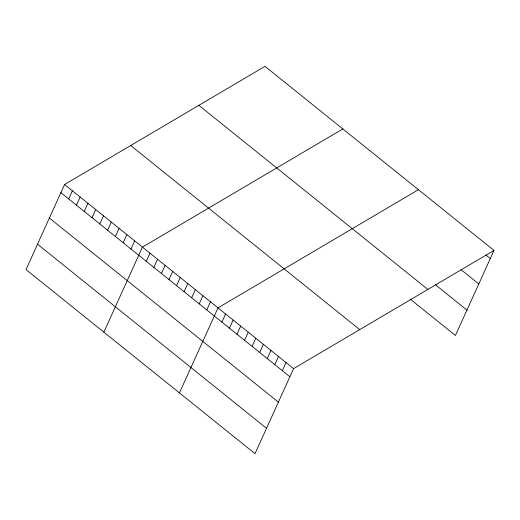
<?xml version="1.0" encoding="UTF-8"?>
<svg xmlns="http://www.w3.org/2000/svg" width="520" height="520" viewBox="0 0 520 520"><rect width="100%" height="100%" fill="white"/><g stroke="black" fill="none" stroke-linecap="round" stroke-linejoin="round"><path stroke-width="0.78" d="M64.571 184.529L26 269.568L255.014 453.654L293.586 368.622L494 250.432L264.986 66.346L64.571 184.529L293.586 368.622M68.672 198.926L72.358 190.788M76.453 205.186L80.145 197.047M84.24 211.445L87.932 203.307M92.027 217.705L95.719 209.567M99.814 223.964L103.506 215.826M107.601 230.224L111.293 222.086M115.388 236.477L119.08 228.345M123.175 242.736L126.867 234.605M130.962 248.995L134.654 240.864M103.864 332.156L142.441 247.124L342.849 128.934M146.302 261.333L149.994 253.195M153.862 267.404L157.553 259.272M161.421 273.481L165.113 265.343M168.981 279.558L172.666 271.421M176.534 285.63L180.225 277.498M184.093 291.707L187.785 283.569M191.653 297.784L195.338 289.647M199.206 303.856L202.897 295.718M206.765 309.933L210.457 301.795M179.439 392.906L218.01 307.873L418.425 189.683M221.878 322.082L225.569 313.944M229.437 328.159L233.129 320.021M236.997 334.23L240.682 326.092M244.55 340.308L248.242 332.169M252.109 346.379L255.801 338.247M259.668 352.456L263.361 344.318M267.221 358.534L270.913 350.396M274.781 364.604L278.473 356.466M282.341 370.682L286.033 362.544M494 250.432L455.429 335.472L410.079 299.019M485.901 255.028L490.308 258.57M461.162 269.769L478.797 283.946M435.448 284.778L466.941 310.096M198.848 105.346L427.863 289.439M130.709 145.529L359.723 329.615M60.886 192.667L289.894 376.753M49.374 218.042L278.382 402.135M37.512 244.192L266.526 428.279"/></g></svg>
